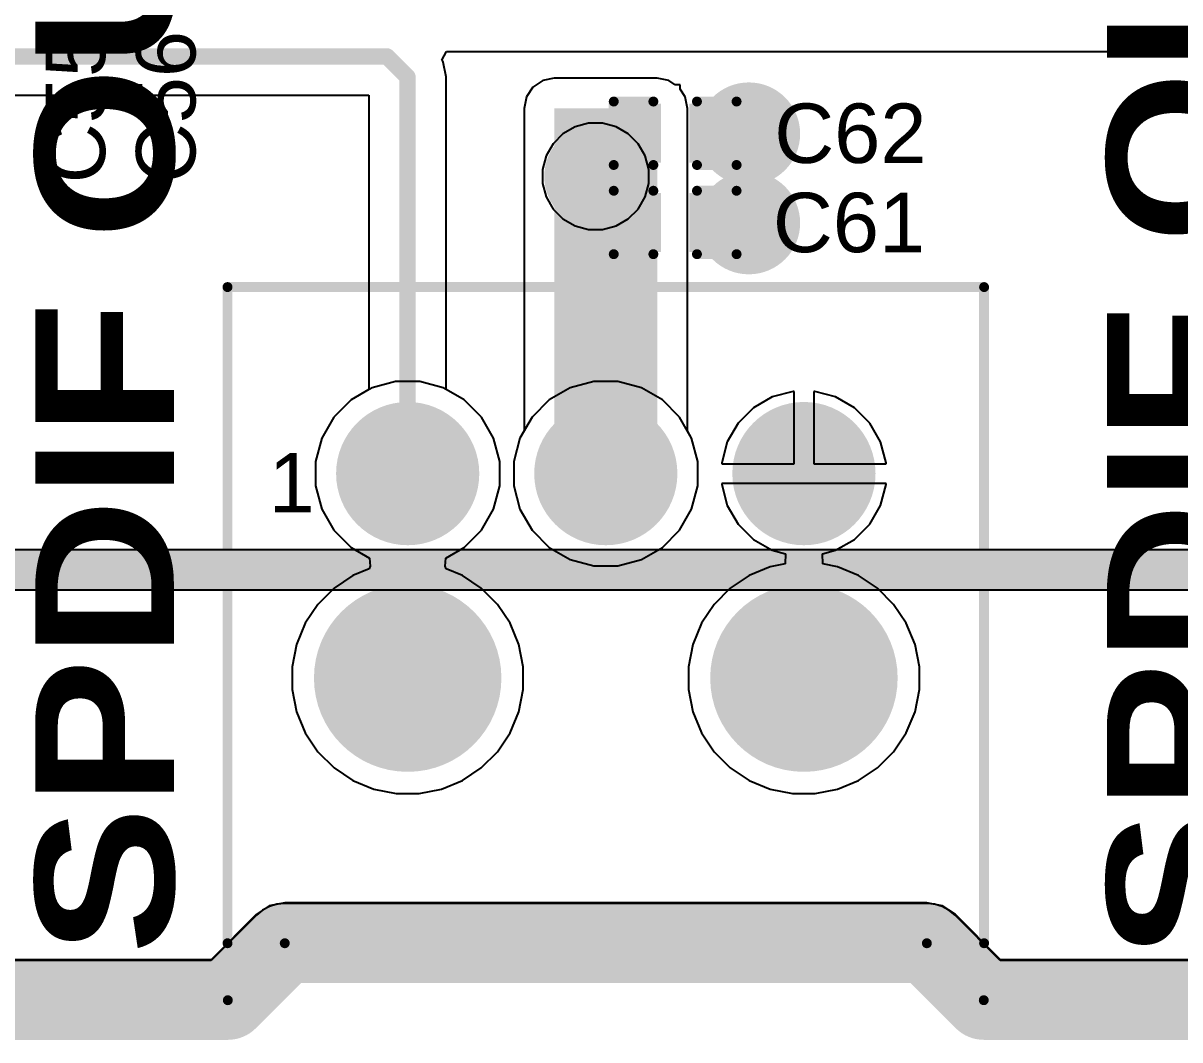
# Model space of a CAD drawing. Header units: inches. Extents: x -0.14 to 3.84, y -0.14 to 3.05.
# Drawn here: x 1.496 to 2.08, y -0.138 to 0.375 of the extents above; entities that cross this region are included whole.
import ezdxf

# ---------------------------------------------------------------- set-up
doc = ezdxf.new("R2010")
doc.units = ezdxf.units.IN
doc.header["$MEASUREMENT"] = 0
for name, color, linetype in [('Board Outline', 216, 'Continuous'), ('Bottom Layer', 5, 'Continuous'), ('Bottom Solder', 6, 'Continuous'), ('Ground Layer', 76, 'Continuous'), ('Multi-Layer', 9, 'Continuous'), ('Pad Holes', 156, 'Continuous'), ('Power Layer', 16, 'Continuous'), ('Top Layer', 1, 'Continuous'), ('Top Overlay', 2, 'Continuous'), ('Top Paste', 8, 'Continuous'), ('Top Solder', 216, 'Continuous'), ('Via Holes', 16, 'Continuous')]:
    doc.layers.add(name, color=color, linetype=linetype)
doc.styles.add('Arial', font='', dxfattribs={"height": 0.2})
doc.styles.add('Arial Black_Bold', font='', dxfattribs={"height": 0.2})
doc.styles.get('Arial').set_extended_font_data('Arial')
doc.styles.get('Arial Black_Bold').set_extended_font_data('Arial Black', bold=True)

# ---------------------------------------------------------------- blocks, each defined once
blk = doc.blocks.new('PLT133_T10W_24')
at = {"layer": 'Bottom Layer'}
h = blk.add_hatch(color=5, dxfattribs=at)
edge = h.paths.add_edge_path()
edge.add_arc((-0.1, 0.05157), 0.04331, 0, 360)
h = blk.add_hatch(color=5, dxfattribs=at)
edge = h.paths.add_edge_path()
edge.add_arc((0.1, 0.05157), 0.04331, 0, 360)
h = blk.add_hatch(color=5, dxfattribs=at)
edge = h.paths.add_edge_path()
edge.add_arc((-0.1, -0.05158), 0.0315, 0, 360)
h = blk.add_hatch(color=5, dxfattribs=at)
edge = h.paths.add_edge_path()
edge.add_arc((0, -0.05158), 0.0315, 0, 360)
h = blk.add_hatch(color=5, dxfattribs=at)
edge = h.paths.add_edge_path()
edge.add_arc((0.1, -0.05158), 0.0315, 0, 360)
at = {"layer": 'Bottom Solder'}
h = blk.add_hatch(color=6, dxfattribs=at)
edge = h.paths.add_edge_path()
edge.add_arc((-0.1, 0.05157), 0.04731, 0, 360)
h = blk.add_hatch(color=6, dxfattribs=at)
edge = h.paths.add_edge_path()
edge.add_arc((0.1, 0.05157), 0.04731, 0, 360)
h = blk.add_hatch(color=6, dxfattribs=at)
edge = h.paths.add_edge_path()
edge.add_arc((-0.1, -0.05158), 0.0355, 0, 360)
h = blk.add_hatch(color=6, dxfattribs=at)
edge = h.paths.add_edge_path()
edge.add_arc((0, -0.05158), 0.0355, 0, 360)
h = blk.add_hatch(color=6, dxfattribs=at)
edge = h.paths.add_edge_path()
edge.add_arc((0.1, -0.05158), 0.0355, 0, 360)
at = {"layer": 'Ground Layer'}
h = blk.add_hatch(color=76, dxfattribs=at)
edge = h.paths.add_edge_path()
edge.add_arc((-0.1, 0.05157), 0.04205, 0, 360)
h = blk.add_hatch(color=76, dxfattribs=at)
edge = h.paths.add_edge_path()
edge.add_arc((0.1, 0.05157), 0.04205, 0, 360)
h = blk.add_hatch(color=76, dxfattribs=at)
edge = h.paths.add_edge_path()
edge.add_arc((0, -0.05158), 0.03614, 0, 360)
h = blk.add_hatch(color=76, dxfattribs=at)
edge = h.paths.add_edge_path()
edge.add_arc((0.1, -0.05158), 0.03614, 0, 360)
at = {"layer": 'Multi-Layer'}
h = blk.add_hatch(color=9, dxfattribs=at)
edge = h.paths.add_edge_path()
edge.add_arc((-0.1, 0.05157), 0.04331, 0, 360)
h = blk.add_hatch(color=9, dxfattribs=at)
edge = h.paths.add_edge_path()
edge.add_arc((0.1, 0.05157), 0.04331, 0, 360)
h = blk.add_hatch(color=9, dxfattribs=at)
edge = h.paths.add_edge_path()
edge.add_arc((-0.1, -0.05158), 0.0315, 0, 360)
h = blk.add_hatch(color=9, dxfattribs=at)
edge = h.paths.add_edge_path()
edge.add_arc((0, -0.05158), 0.0315, 0, 360)
h = blk.add_hatch(color=9, dxfattribs=at)
edge = h.paths.add_edge_path()
edge.add_arc((0.1, -0.05158), 0.0315, 0, 360)
at = {"layer": 'Pad Holes'}
h = blk.add_hatch(color=7, dxfattribs=at)
edge = h.paths.add_edge_path()
edge.add_arc((-0.1, 0.05157), 0.02205, 0, 360)
h = blk.add_hatch(color=7, dxfattribs=at)
edge = h.paths.add_edge_path()
edge.add_arc((0.1, 0.05157), 0.02205, 0, 360)
h = blk.add_hatch(color=7, dxfattribs=at)
edge = h.paths.add_edge_path()
edge.add_arc((-0.1, -0.05158), 0.01614, 0, 360)
h = blk.add_hatch(color=7, dxfattribs=at)
edge = h.paths.add_edge_path()
edge.add_arc((0, -0.05158), 0.01614, 0, 360)
h = blk.add_hatch(color=7, dxfattribs=at)
edge = h.paths.add_edge_path()
edge.add_arc((0.1, -0.05158), 0.01614, 0, 360)
at = {"layer": 'Power Layer'}
h = blk.add_hatch(color=16, dxfattribs=at)
edge = h.paths.add_edge_path()
edge.add_arc((-0.1, 0.05157), 0.04205, 0, 360)
h = blk.add_hatch(color=16, dxfattribs=at)
edge = h.paths.add_edge_path()
edge.add_arc((0.1, 0.05157), 0.04205, 0, 360)
h = blk.add_hatch(color=16, dxfattribs=at)
edge = h.paths.add_edge_path()
edge.add_arc((-0.1, -0.05158), 0.03614, 0, 360)
h = blk.add_hatch(color=16, dxfattribs=at)
edge = h.paths.add_edge_path()
edge.add_arc((0.1, -0.05158), 0.03614, 0, 360)
at = {"layer": 'Top Layer'}
h = blk.add_hatch(color=1, dxfattribs=at)
edge = h.paths.add_edge_path()
edge.add_arc((-0.1, 0.05157), 0.04331, 0, 360)
h = blk.add_hatch(color=1, dxfattribs=at)
edge = h.paths.add_edge_path()
edge.add_arc((0.1, 0.05157), 0.04331, 0, 360)
h = blk.add_hatch(color=1, dxfattribs=at)
edge = h.paths.add_edge_path()
edge.add_arc((-0.1, -0.05158), 0.0315, 0, 360)
h = blk.add_hatch(color=1, dxfattribs=at)
edge = h.paths.add_edge_path()
edge.add_arc((0, -0.05158), 0.0315, 0, 360)
h = blk.add_hatch(color=1, dxfattribs=at)
edge = h.paths.add_edge_path()
edge.add_arc((0.1, -0.05158), 0.0315, 0, 360)
at = {"layer": 'Top Solder'}
h = blk.add_hatch(color=216, dxfattribs=at)
edge = h.paths.add_edge_path()
edge.add_arc((-0.1, 0.05157), 0.04731, 0, 360)
h = blk.add_hatch(color=216, dxfattribs=at)
edge = h.paths.add_edge_path()
edge.add_arc((0.1, 0.05157), 0.04731, 0, 360)
h = blk.add_hatch(color=216, dxfattribs=at)
edge = h.paths.add_edge_path()
edge.add_arc((-0.1, -0.05158), 0.0355, 0, 360)
h = blk.add_hatch(color=216, dxfattribs=at)
edge = h.paths.add_edge_path()
edge.add_arc((0, -0.05158), 0.0355, 0, 360)
h = blk.add_hatch(color=216, dxfattribs=at)
edge = h.paths.add_edge_path()
edge.add_arc((0.1, -0.05158), 0.0355, 0, 360)
at = {"layer": 'Top Overlay'}
for points in [[(0.19094, 0.18535, 0.005, 0.005, 0), (-0.19094, 0.18535, 0.005, 0.005, 0)], [(-0.19094, 0.18535, 0.005, 0.005, 0), (-0.19094, -0.14567, 0.005, 0.005, 0)], [(0.19094, 0.18535, 0.005, 0.005, 0), (0.19094, -0.14567, 0.005, 0.005, 0)], [(0.19094, -0.14567, 0.005, 0.005, 0), (-0.19094, -0.14567, 0.005, 0.005, 0)]]:
    blk.add_lwpolyline(points, format="xyseb", dxfattribs=at)
for points in [[(-0.19219, 0.18535, 0.0025, 0.0025, 1), (-0.18969, 0.18535, 0.0025, 0.0025, 1)], [(-0.19219, 0.18535, 0.0025, 0.0025, 1), (-0.18969, 0.18535, 0.0025, 0.0025, 1)], [(0.18969, 0.18535, 0.0025, 0.0025, 1), (0.19219, 0.18535, 0.0025, 0.0025, 1)], [(0.18969, 0.18535, 0.0025, 0.0025, 1), (0.19219, 0.18535, 0.0025, 0.0025, 1)], [(-0.19219, -0.14567, 0.0025, 0.0025, 1), (-0.18969, -0.14567, 0.0025, 0.0025, 1)], [(-0.19219, -0.14567, 0.0025, 0.0025, 1), (-0.18969, -0.14567, 0.0025, 0.0025, 1)], [(0.18969, -0.14567, 0.0025, 0.0025, 1), (0.19219, -0.14567, 0.0025, 0.0025, 1)], [(0.18969, -0.14567, 0.0025, 0.0025, 1), (0.19219, -0.14567, 0.0025, 0.0025, 1)]]:
    blk.add_lwpolyline(points, format="xyseb", close=True, dxfattribs=at)
at = {"layer": 'Top Overlay', "style": 'Arial'}
blk.add_text('1', height=0.03, rotation=180, dxfattribs=at).set_placement((0.17021, -0.03199))
blk = doc.blocks.new('C___0402_104')
at = {"layer": 'Top Layer'}
for points in [[(-0.0275, -0.0125), (-0.0275, 0.0125), (-0.0095, 0.0125), (-0.0095, -0.0125)], [(0.0095, -0.0125), (0.0095, 0.0125), (0.0275, 0.0125), (0.0275, -0.0125)]]:
    blk.add_hatch(color=1, dxfattribs=at).paths.add_polyline_path(points)
at = {"layer": 'Top Paste'}
for points in [[(-0.0275, -0.0125), (-0.0275, 0.0125), (-0.0095, 0.0125), (-0.0095, -0.0125)], [(0.0095, -0.0125), (0.0095, 0.0125), (0.0275, 0.0125), (0.0275, -0.0125)]]:
    blk.add_hatch(color=8, dxfattribs=at).paths.add_polyline_path(points)
at = {"layer": 'Top Solder'}
for points in [[(-0.02986, -0.01486), (-0.02986, 0.01486), (-0.00714, 0.01486), (-0.00714, -0.01486)], [(0.00714, -0.01486), (0.00714, 0.01486), (0.02986, 0.01486), (0.02986, -0.01486)]]:
    blk.add_hatch(color=216, dxfattribs=at).paths.add_polyline_path(points)
at = {"layer": 'Top Overlay'}
for points in [[(-0.011, 0.016, 0.005, 0.005, 0), (-0.031, 0.016, 0.005, 0.005, 0)], [(-0.031, 0.016, 0.005, 0.005, 0), (-0.031, -0.016, 0.005, 0.005, 0)], [(0.031, 0.016, 0.005, 0.005, 0), (0.011, 0.016, 0.005, 0.005, 0)], [(0.031, 0.016, 0.005, 0.005, 0), (0.031, -0.016, 0.005, 0.005, 0)], [(-0.011, -0.016, 0.005, 0.005, 0), (-0.031, -0.016, 0.005, 0.005, 0)], [(0.031, -0.016, 0.005, 0.005, 0), (0.011, -0.016, 0.005, 0.005, 0)]]:
    blk.add_lwpolyline(points, format="xyseb", dxfattribs=at)
for points in [[(-0.03225, 0.016, 0.0025, 0.0025, 1), (-0.02975, 0.016, 0.0025, 0.0025, 1)], [(-0.03225, 0.016, 0.0025, 0.0025, 1), (-0.02975, 0.016, 0.0025, 0.0025, 1)], [(-0.01225, 0.016, 0.0025, 0.0025, 1), (-0.00975, 0.016, 0.0025, 0.0025, 1)], [(0.00975, 0.016, 0.0025, 0.0025, 1), (0.01225, 0.016, 0.0025, 0.0025, 1)], [(0.02975, 0.016, 0.0025, 0.0025, 1), (0.03225, 0.016, 0.0025, 0.0025, 1)], [(0.02975, 0.016, 0.0025, 0.0025, 1), (0.03225, 0.016, 0.0025, 0.0025, 1)], [(-0.03225, -0.016, 0.0025, 0.0025, 1), (-0.02975, -0.016, 0.0025, 0.0025, 1)], [(-0.03225, -0.016, 0.0025, 0.0025, 1), (-0.02975, -0.016, 0.0025, 0.0025, 1)], [(-0.01225, -0.016, 0.0025, 0.0025, 1), (-0.00975, -0.016, 0.0025, 0.0025, 1)], [(0.00975, -0.016, 0.0025, 0.0025, 1), (0.01225, -0.016, 0.0025, 0.0025, 1)], [(0.02975, -0.016, 0.0025, 0.0025, 1), (0.03225, -0.016, 0.0025, 0.0025, 1)], [(0.02975, -0.016, 0.0025, 0.0025, 1), (0.03225, -0.016, 0.0025, 0.0025, 1)]]:
    blk.add_lwpolyline(points, format="xyseb", close=True, dxfattribs=at)
blk = doc.blocks.new('C___0402_105')
at = {"layer": 'Top Layer'}
for points in [[(-0.0275, -0.0125), (-0.0275, 0.0125), (-0.0095, 0.0125), (-0.0095, -0.0125)], [(0.0095, -0.0125), (0.0095, 0.0125), (0.0275, 0.0125), (0.0275, -0.0125)]]:
    blk.add_hatch(color=1, dxfattribs=at).paths.add_polyline_path(points)
at = {"layer": 'Top Paste'}
for points in [[(-0.0275, -0.0125), (-0.0275, 0.0125), (-0.0095, 0.0125), (-0.0095, -0.0125)], [(0.0095, -0.0125), (0.0095, 0.0125), (0.0275, 0.0125), (0.0275, -0.0125)]]:
    blk.add_hatch(color=8, dxfattribs=at).paths.add_polyline_path(points)
at = {"layer": 'Top Solder'}
for points in [[(-0.02986, -0.01486), (-0.02986, 0.01486), (-0.00714, 0.01486), (-0.00714, -0.01486)], [(0.00714, -0.01486), (0.00714, 0.01486), (0.02986, 0.01486), (0.02986, -0.01486)]]:
    blk.add_hatch(color=216, dxfattribs=at).paths.add_polyline_path(points)
at = {"layer": 'Top Overlay'}
for points in [[(-0.011, 0.016, 0.005, 0.005, 0), (-0.031, 0.016, 0.005, 0.005, 0)], [(-0.031, 0.016, 0.005, 0.005, 0), (-0.031, -0.016, 0.005, 0.005, 0)], [(0.031, 0.016, 0.005, 0.005, 0), (0.011, 0.016, 0.005, 0.005, 0)], [(0.031, 0.016, 0.005, 0.005, 0), (0.031, -0.016, 0.005, 0.005, 0)], [(-0.011, -0.016, 0.005, 0.005, 0), (-0.031, -0.016, 0.005, 0.005, 0)], [(0.031, -0.016, 0.005, 0.005, 0), (0.011, -0.016, 0.005, 0.005, 0)]]:
    blk.add_lwpolyline(points, format="xyseb", dxfattribs=at)
for points in [[(-0.03225, 0.016, 0.0025, 0.0025, 1), (-0.02975, 0.016, 0.0025, 0.0025, 1)], [(-0.03225, 0.016, 0.0025, 0.0025, 1), (-0.02975, 0.016, 0.0025, 0.0025, 1)], [(-0.01225, 0.016, 0.0025, 0.0025, 1), (-0.00975, 0.016, 0.0025, 0.0025, 1)], [(0.00975, 0.016, 0.0025, 0.0025, 1), (0.01225, 0.016, 0.0025, 0.0025, 1)], [(0.02975, 0.016, 0.0025, 0.0025, 1), (0.03225, 0.016, 0.0025, 0.0025, 1)], [(0.02975, 0.016, 0.0025, 0.0025, 1), (0.03225, 0.016, 0.0025, 0.0025, 1)], [(-0.03225, -0.016, 0.0025, 0.0025, 1), (-0.02975, -0.016, 0.0025, 0.0025, 1)], [(-0.03225, -0.016, 0.0025, 0.0025, 1), (-0.02975, -0.016, 0.0025, 0.0025, 1)], [(-0.01225, -0.016, 0.0025, 0.0025, 1), (-0.00975, -0.016, 0.0025, 0.0025, 1)], [(0.00975, -0.016, 0.0025, 0.0025, 1), (0.01225, -0.016, 0.0025, 0.0025, 1)], [(0.02975, -0.016, 0.0025, 0.0025, 1), (0.03225, -0.016, 0.0025, 0.0025, 1)], [(0.02975, -0.016, 0.0025, 0.0025, 1), (0.03225, -0.016, 0.0025, 0.0025, 1)]]:
    blk.add_lwpolyline(points, format="xyseb", close=True, dxfattribs=at)

msp = doc.modelspace()

# ---------------------------------------------------------------- hatches: boundary and pattern name
at = {"layer": 'Bottom Layer'}
h = msp.add_hatch(color=5, dxfattribs=at)
edge = h.paths.add_edge_path()
edge.add_arc((1.8623, 0.319), 0.01181, 0, 360)
h = msp.add_hatch(color=5, dxfattribs=at)
edge = h.paths.add_edge_path()
edge.add_arc((1.78496, 0.2975), 0.01181, 0, 360)
h = msp.add_hatch(color=5, dxfattribs=at)
edge = h.paths.add_edge_path()
edge.add_arc((1.8623, 0.274), 0.01181, 0, 360)
at = {"layer": 'Bottom Solder'}
h = msp.add_hatch(color=6, dxfattribs=at)
edge = h.paths.add_edge_path()
edge.add_arc((1.8623, 0.319), 0.01581, 0, 360)
h = msp.add_hatch(color=6, dxfattribs=at)
edge = h.paths.add_edge_path()
edge.add_arc((1.78496, 0.2975), 0.01581, 0, 360)
h = msp.add_hatch(color=6, dxfattribs=at)
edge = h.paths.add_edge_path()
edge.add_arc((1.8623, 0.274), 0.01581, 0, 360)
at = {"layer": 'Ground Layer'}
h = msp.add_hatch(color=76, dxfattribs=at)
edge = h.paths.add_edge_path()
edge.add_arc((1.78496, 0.2975), 0.02591, 0, 360)
at = {"layer": 'Power Layer'}
h = msp.add_hatch(color=16, dxfattribs=at)
edge = h.paths.add_edge_path()
edge.add_arc((1.8623, 0.319), 0.02591, 0, 360)
h = msp.add_hatch(color=16, dxfattribs=at)
edge = h.paths.add_edge_path()
edge.add_arc((1.8623, 0.274), 0.02591, 0, 360)
at = {"layer": 'Top Layer'}
for points in [[(1.76413, 0.14755), (1.8161, 0.14755), (1.8161, 0.33175), (1.76413, 0.33175)], [(1.8623, 0.30718), (1.8623, 0.33079), (1.83506, 0.33079), (1.83506, 0.30718)], [(1.8623, 0.26218), (1.8623, 0.28579), (1.83506, 0.28579), (1.83506, 0.26218)]]:
    msp.add_hatch(color=1, dxfattribs=at).paths.add_polyline_path(points)
h = msp.add_hatch(color=1, dxfattribs=at)
edge = h.paths.add_edge_path()
edge.add_arc((1.8623, 0.319), 0.01181, 0, 360)
h = msp.add_hatch(color=1, dxfattribs=at)
edge = h.paths.add_edge_path()
edge.add_arc((1.78496, 0.2975), 0.01181, 0, 360)
h = msp.add_hatch(color=1, dxfattribs=at)
edge = h.paths.add_edge_path()
edge.add_arc((1.8623, 0.274), 0.01181, 0, 360)
at = {"layer": 'Top Solder'}
h = msp.add_hatch(color=216, dxfattribs=at)
edge = h.paths.add_edge_path()
edge.add_arc((1.8623, 0.319), 0.01581, 0, 360)
h = msp.add_hatch(color=216, dxfattribs=at)
edge = h.paths.add_edge_path()
edge.add_arc((1.78496, 0.2975), 0.01581, 0, 360)
h = msp.add_hatch(color=216, dxfattribs=at)
edge = h.paths.add_edge_path()
edge.add_arc((1.8623, 0.274), 0.01581, 0, 360)
at = {"layer": 'Via Holes'}
h = msp.add_hatch(color=7, dxfattribs=at)
edge = h.paths.add_edge_path()
edge.add_arc((1.8623, 0.319), 0.00591, 0, 360)
h = msp.add_hatch(color=7, dxfattribs=at)
edge = h.paths.add_edge_path()
edge.add_arc((1.78496, 0.2975), 0.00591, 0, 360)
h = msp.add_hatch(color=7, dxfattribs=at)
edge = h.paths.add_edge_path()
edge.add_arc((1.8623, 0.274), 0.00591, 0, 360)

# ---------------------------------------------------------------- linework, layer by layer
at = {"layer": 'Board Outline'}
for points in [[(1.59933, -0.11811, 0.005, 0.005, 0), (1.62807, -0.08938, 0.005, 0.005, 0)], [(1.62807, -0.08938, 0.005, 0.005, 0), (1.95217, -0.08938, 0.005, 0.005, 0)], [(1.95217, -0.08938, 0.005, 0.005, 0), (1.9809, -0.11811, 0.005, 0.005, 0)], [(1.43996, -0.11812, 0.005, 0.005, 0), (1.59933, -0.11812, 0.005, 0.005, 0)], [(1.9809, -0.11811, 0.005, 0.005, 0), (2.14027, -0.11811, 0.005, 0.005, 0)]]:
    msp.add_lwpolyline(points, format="xyseb", dxfattribs=at)
for points in [[(1.62682, -0.08938, 0.0025, 0.0025, 1), (1.62932, -0.08938, 0.0025, 0.0025, 1)], [(1.62682, -0.08938, 0.0025, 0.0025, 1), (1.62932, -0.08938, 0.0025, 0.0025, 1)], [(1.95092, -0.08938, 0.0025, 0.0025, 1), (1.95342, -0.08938, 0.0025, 0.0025, 1)], [(1.95092, -0.08938, 0.0025, 0.0025, 1), (1.95342, -0.08938, 0.0025, 0.0025, 1)], [(1.59808, -0.11811, 0.0025, 0.0025, 1), (1.60058, -0.11811, 0.0025, 0.0025, 1)], [(1.59808, -0.11812, 0.0025, 0.0025, 1), (1.60058, -0.11812, 0.0025, 0.0025, 1)], [(1.97965, -0.11811, 0.0025, 0.0025, 1), (1.98215, -0.11811, 0.0025, 0.0025, 1)], [(1.97965, -0.11811, 0.0025, 0.0025, 1), (1.98215, -0.11811, 0.0025, 0.0025, 1)]]:
    msp.add_lwpolyline(points, format="xyseb", close=True, dxfattribs=at)
at = {"layer": 'Bottom Layer'}
for p, q in [((1.77461, 0.32249), (1.76849, 0.31896)), ((1.78143, 0.32431), (1.77461, 0.32249)), ((1.78849, 0.32431), (1.78143, 0.32431)), ((1.7953, 0.32249), (1.78849, 0.32431)), ((1.80142, 0.31896), (1.7953, 0.32249)), ((1.76849, 0.31896), (1.7635, 0.31397)), ((1.80641, 0.31397), (1.80142, 0.31896)), ((1.7635, 0.31397), (1.75997, 0.30785)), ((1.80994, 0.30785), (1.80641, 0.31397)), ((1.75997, 0.30785), (1.75814, 0.30103)), ((1.81177, 0.30103), (1.80994, 0.30785)), ((1.75814, 0.30103), (1.75814, 0.29397)), ((1.81177, 0.29397), (1.81177, 0.30103)), ((1.75814, 0.29397), (1.75997, 0.28715)), ((1.80994, 0.28715), (1.81177, 0.29397)), ((1.75997, 0.28715), (1.7635, 0.28104)), ((1.80641, 0.28104), (1.80994, 0.28715)), ((1.7635, 0.28104), (1.76849, 0.27605)), ((1.80142, 0.27605), (1.80641, 0.28104)), ((1.76849, 0.27605), (1.77461, 0.27252)), ((1.7953, 0.27252), (1.80142, 0.27605)), ((1.77461, 0.27252), (1.78143, 0.27069)), ((1.78143, 0.27069), (1.78849, 0.27069)), ((1.78849, 0.27069), (1.7953, 0.27252)), ((1.684, 0.19405), (1.67217, 0.19088)), ((1.69624, 0.19405), (1.684, 0.19405)), ((1.70807, 0.19088), (1.69624, 0.19405)), ((1.784, 0.19405), (1.77217, 0.19088)), ((1.79624, 0.19405), (1.784, 0.19405)), ((1.80807, 0.19088), (1.79624, 0.19405)), ((1.67217, 0.19088), (1.66157, 0.18476)), ((1.71867, 0.18476), (1.70807, 0.19088)), ((1.77217, 0.19088), (1.76157, 0.18476)), ((1.81867, 0.18476), (1.80807, 0.19088)), ((1.88466, 0.18905), (1.8741, 0.18622)), ((1.88512, 0.18905), (1.88466, 0.18905)), ((1.88512, 0.15255), (1.88512, 0.18905)), ((1.89558, 0.18905), (1.89512, 0.18905)), ((1.89512, 0.18905), (1.89512, 0.15255)), ((1.90614, 0.18622), (1.89558, 0.18905)), ((1.66157, 0.18476), (1.65291, 0.1761)), ((1.72732, 0.1761), (1.71867, 0.18476)), ((1.76157, 0.18476), (1.75291, 0.1761)), ((1.82732, 0.1761), (1.81867, 0.18476)), ((1.8741, 0.18622), (1.86464, 0.18076)), ((1.9156, 0.18076), (1.90614, 0.18622)), ((1.65291, 0.1761), (1.64679, 0.1655)), ((1.73345, 0.1655), (1.72732, 0.1761)), ((1.75291, 0.1761), (1.74679, 0.1655)), ((1.83345, 0.1655), (1.82732, 0.1761)), ((1.86464, 0.18076), (1.85691, 0.17303)), ((1.92332, 0.17303), (1.9156, 0.18076)), ((1.85691, 0.17303), (1.85145, 0.16357)), ((1.92879, 0.16357), (1.92332, 0.17303)), ((1.64679, 0.1655), (1.64362, 0.15367)), ((1.73661, 0.15367), (1.73345, 0.1655)), ((1.74679, 0.1655), (1.74362, 0.15367)), ((1.83661, 0.15367), (1.83345, 0.1655)), ((1.85145, 0.16357), (1.84862, 0.15302)), ((1.93161, 0.15302), (1.92879, 0.16357)), ((1.64362, 0.15367), (1.64362, 0.14143)), ((1.73661, 0.14143), (1.73661, 0.15367)), ((1.74362, 0.15367), (1.74362, 0.14143)), ((1.83661, 0.14143), (1.83661, 0.15367)), ((1.84862, 0.15302), (1.84862, 0.15255)), ((1.84862, 0.15255), (1.88512, 0.15255)), ((1.89512, 0.15255), (1.93161, 0.15255)), ((1.93161, 0.15255), (1.93161, 0.15302)), ((1.64362, 0.14143), (1.64679, 0.12961)), ((1.73345, 0.12961), (1.73661, 0.14143)), ((1.74362, 0.14143), (1.74679, 0.12961)), ((1.83345, 0.12961), (1.83661, 0.14143)), ((1.89012, 0.14255), (1.84862, 0.14255)), ((1.84862, 0.14255), (1.84862, 0.14209)), ((1.84862, 0.14209), (1.85145, 0.13154)), ((1.93161, 0.14255), (1.89012, 0.14255)), ((1.92879, 0.13154), (1.93161, 0.14209)), ((1.93161, 0.14209), (1.93161, 0.14255)), ((1.64679, 0.12961), (1.65291, 0.119)), ((1.72732, 0.119), (1.73345, 0.12961)), ((1.74679, 0.12961), (1.75291, 0.119)), ((1.82732, 0.119), (1.83345, 0.12961)), ((1.85145, 0.13154), (1.85691, 0.12207)), ((1.92332, 0.12207), (1.92879, 0.13154)), ((1.65291, 0.119), (1.66157, 0.11035)), ((1.71867, 0.11035), (1.72732, 0.119)), ((1.75291, 0.119), (1.76157, 0.11035)), ((1.81867, 0.11035), (1.82732, 0.119)), ((1.85691, 0.12207), (1.86464, 0.11435)), ((1.9156, 0.11435), (1.92332, 0.12207)), ((1.86464, 0.11435), (1.8741, 0.10889)), ((1.90614, 0.10889), (1.9156, 0.11435)), ((1.66157, 0.11035), (1.67089, 0.10496)), ((1.70934, 0.10496), (1.71867, 0.11035)), ((1.76157, 0.11035), (1.77217, 0.10423)), ((1.80807, 0.10423), (1.81867, 0.11035)), ((1.8741, 0.10889), (1.88079, 0.10709)), ((1.88079, 0.10709), (1.88062, 0.10196)), ((1.89945, 0.10709), (1.90614, 0.10889)), ((1.89962, 0.10196), (1.89945, 0.10709)), ((1.67075, 0.09949), (1.6625, 0.09607)), ((1.67116, 0.10084), (1.67075, 0.09949)), ((1.67089, 0.10496), (1.67116, 0.10084)), ((1.70908, 0.10084), (1.70934, 0.10496)), ((1.70949, 0.09949), (1.70908, 0.10084)), ((1.71774, 0.09607), (1.70949, 0.09949)), ((1.77217, 0.10423), (1.784, 0.10106)), ((1.784, 0.10106), (1.79624, 0.10106)), ((1.79624, 0.10106), (1.80807, 0.10423)), ((1.87311, 0.10047), (1.8625, 0.09607)), ((1.88062, 0.10196), (1.87311, 0.10047)), ((1.90713, 0.10047), (1.89962, 0.10196)), ((1.91774, 0.09607), (1.90713, 0.10047)), ((1.6625, 0.09607), (1.65295, 0.08969)), ((1.72729, 0.08969), (1.71774, 0.09607)), ((1.8625, 0.09607), (1.85295, 0.08969)), ((1.92729, 0.08969), (1.91774, 0.09607)), ((1.65295, 0.08969), (1.64483, 0.08157)), ((1.73541, 0.08157), (1.72729, 0.08969)), ((1.85295, 0.08969), (1.84483, 0.08157)), ((1.93541, 0.08157), (1.92729, 0.08969)), ((1.64483, 0.08157), (1.63845, 0.07202)), ((1.74179, 0.07202), (1.73541, 0.08157)), ((1.84483, 0.08157), (1.83845, 0.07202)), ((1.94179, 0.07202), (1.93541, 0.08157)), ((1.63845, 0.07202), (1.63405, 0.06141)), ((1.74619, 0.06141), (1.74179, 0.07202)), ((1.83845, 0.07202), (1.83405, 0.06141)), ((1.94619, 0.06141), (1.94179, 0.07202)), ((1.63405, 0.06141), (1.63181, 0.05015)), ((1.74843, 0.05015), (1.74619, 0.06141)), ((1.83405, 0.06141), (1.83181, 0.05015)), ((1.94843, 0.05015), (1.94619, 0.06141)), ((1.63181, 0.05015), (1.63181, 0.03866)), ((1.74843, 0.03866), (1.74843, 0.05015)), ((1.83181, 0.05015), (1.83181, 0.03866)), ((1.94843, 0.03866), (1.94843, 0.05015)), ((1.63181, 0.03866), (1.63405, 0.0274)), ((1.74619, 0.0274), (1.74843, 0.03866)), ((1.83181, 0.03866), (1.83405, 0.0274)), ((1.94619, 0.0274), (1.94843, 0.03866)), ((1.63405, 0.0274), (1.63845, 0.01678)), ((1.74179, 0.01678), (1.74619, 0.0274)), ((1.83405, 0.0274), (1.83845, 0.01678)), ((1.94179, 0.01678), (1.94619, 0.0274)), ((1.63845, 0.01678), (1.64483, 0.00723)), ((1.73541, 0.00723), (1.74179, 0.01678)), ((1.83845, 0.01678), (1.84483, 0.00723)), ((1.93541, 0.00723), (1.94179, 0.01678)), ((1.64483, 0.00723), (1.65295, -0.00089)), ((1.72729, -0.00089), (1.73541, 0.00723)), ((1.84483, 0.00723), (1.85295, -0.00089)), ((1.92729, -0.00089), (1.93541, 0.00723)), ((1.65295, -0.00089), (1.6625, -0.00727)), ((1.71774, -0.00727), (1.72729, -0.00089)), ((1.85295, -0.00089), (1.8625, -0.00727)), ((1.91774, -0.00727), (1.92729, -0.00089)), ((1.6625, -0.00727), (1.67311, -0.01166)), ((1.67311, -0.01166), (1.68438, -0.0139)), ((1.69586, -0.0139), (1.70713, -0.01166)), ((1.70713, -0.01166), (1.71774, -0.00727)), ((1.8625, -0.00727), (1.87311, -0.01166)), ((1.87311, -0.01166), (1.88438, -0.0139)), ((1.89586, -0.0139), (1.90713, -0.01166)), ((1.90713, -0.01166), (1.91774, -0.00727)), ((1.68438, -0.0139), (1.69586, -0.0139)), ((1.88438, -0.0139), (1.89586, -0.0139)), ((1.62807, -0.06899), (1.62026, -0.07054)), ((1.95217, -0.06899), (1.62807, -0.06899)), ((1.62807, -0.06899), (1.62807, -0.06899)), ((1.95997, -0.07054), (1.95217, -0.06899)), ((1.61365, -0.07496), (1.59088, -0.09773)), ((1.62026, -0.07054), (1.61365, -0.07496)), ((1.61365, -0.07496), (1.61365, -0.07496)), ((1.96659, -0.07496), (1.95997, -0.07054)), ((1.98935, -0.09772), (1.96659, -0.07496)), ((1.59088, -0.09773), (1.44841, -0.09773)), ((2.13183, -0.09772), (1.98935, -0.09772))]:
    msp.add_line(p, q, dxfattribs=at)
at = {"layer": 'Ground Layer'}
for p, q in [((1.62415, -0.06967), (1.62038, -0.07081)), ((1.62807, -0.06928), (1.62415, -0.06967)), ((1.95217, -0.06928), (1.62807, -0.06928)), ((1.62807, -0.06928), (1.62807, -0.06928)), ((1.95609, -0.06967), (1.95217, -0.06928)), ((1.95986, -0.07081), (1.95609, -0.06967)), ((1.61386, -0.07517), (1.591, -0.09802)), ((1.6169, -0.07267), (1.61386, -0.07517)), ((1.62038, -0.07081), (1.6169, -0.07267)), ((1.96334, -0.07267), (1.95986, -0.07081)), ((1.96638, -0.07517), (1.96334, -0.07267)), ((1.98923, -0.09801), (1.96638, -0.07517)), ((1.591, -0.09802), (1.44828, -0.09802)), ((2.13195, -0.09801), (1.98923, -0.09801))]:
    msp.add_line(p, q, dxfattribs=at)
for points in [[(1.59933, -0.11812, 0.04, 0.04, 0), (1.62807, -0.08938, 0.04, 0.04, 0)], [(1.62807, -0.08938, 0.04, 0.04, 0), (1.95217, -0.08938, 0.04, 0.04, 0)], [(1.95217, -0.08938, 0.04, 0.04, 0), (1.9809, -0.11811, 0.04, 0.04, 0)], [(1.43996, -0.11812, 0.04, 0.04, 0), (1.59933, -0.11812, 0.04, 0.04, 0)], [(1.9809, -0.11811, 0.04, 0.04, 0), (2.14027, -0.11811, 0.04, 0.04, 0)]]:
    msp.add_lwpolyline(points, format="xyseb", dxfattribs=at)
for points in [[(1.61807, -0.08938, 0.02, 0.02, 1), (1.63807, -0.08938, 0.02, 0.02, 1)], [(1.61807, -0.08938, 0.02, 0.02, 1), (1.63807, -0.08938, 0.02, 0.02, 1)], [(1.94217, -0.08938, 0.02, 0.02, 1), (1.96217, -0.08938, 0.02, 0.02, 1)], [(1.94217, -0.08938, 0.02, 0.02, 1), (1.96217, -0.08938, 0.02, 0.02, 1)], [(1.58933, -0.11812, 0.02, 0.02, 1), (1.60933, -0.11812, 0.02, 0.02, 1)], [(1.58933, -0.11812, 0.02, 0.02, 1), (1.60933, -0.11812, 0.02, 0.02, 1)], [(1.9709, -0.11811, 0.02, 0.02, 1), (1.9909, -0.11811, 0.02, 0.02, 1)], [(1.9709, -0.11811, 0.02, 0.02, 1), (1.9909, -0.11811, 0.02, 0.02, 1)]]:
    msp.add_lwpolyline(points, format="xyseb", close=True, dxfattribs=at)
at = {"layer": 'Power Layer'}
for p, q in [((3.02282, 0.10909), (0.67606, 0.10909)), ((0.67188, 0.08891), (3.027, 0.08891)), ((1.62415, -0.06967), (1.62038, -0.07081)), ((1.62807, -0.06928), (1.62415, -0.06967)), ((1.95217, -0.06928), (1.62807, -0.06928)), ((1.62807, -0.06928), (1.62807, -0.06928)), ((1.95609, -0.06967), (1.95217, -0.06928)), ((1.95986, -0.07081), (1.95609, -0.06967)), ((1.61386, -0.07517), (1.591, -0.09802)), ((1.6169, -0.07267), (1.61386, -0.07517)), ((1.62038, -0.07081), (1.6169, -0.07267)), ((1.96334, -0.07267), (1.95986, -0.07081)), ((1.96638, -0.07517), (1.96334, -0.07267)), ((1.98923, -0.09801), (1.96638, -0.07517)), ((1.591, -0.09802), (1.44828, -0.09802)), ((2.13195, -0.09801), (1.98923, -0.09801))]:
    msp.add_line(p, q, dxfattribs=at)
for points in [[(0.67188, 0.099, 0.02, 0.02, 0), (3.027, 0.099, 0.02, 0.02, 0)], [(1.59933, -0.11812, 0.04, 0.04, 0), (1.62807, -0.08938, 0.04, 0.04, 0)], [(1.62807, -0.08938, 0.04, 0.04, 0), (1.95217, -0.08938, 0.04, 0.04, 0)], [(1.95217, -0.08938, 0.04, 0.04, 0), (1.9809, -0.11811, 0.04, 0.04, 0)], [(1.43996, -0.11812, 0.04, 0.04, 0), (1.59933, -0.11812, 0.04, 0.04, 0)], [(1.9809, -0.11811, 0.04, 0.04, 0), (2.14027, -0.11811, 0.04, 0.04, 0)]]:
    msp.add_lwpolyline(points, format="xyseb", dxfattribs=at)
for points in [[(1.61807, -0.08938, 0.02, 0.02, 1), (1.63807, -0.08938, 0.02, 0.02, 1)], [(1.61807, -0.08938, 0.02, 0.02, 1), (1.63807, -0.08938, 0.02, 0.02, 1)], [(1.94217, -0.08938, 0.02, 0.02, 1), (1.96217, -0.08938, 0.02, 0.02, 1)], [(1.94217, -0.08938, 0.02, 0.02, 1), (1.96217, -0.08938, 0.02, 0.02, 1)], [(1.58933, -0.11812, 0.02, 0.02, 1), (1.60933, -0.11812, 0.02, 0.02, 1)], [(1.58933, -0.11812, 0.02, 0.02, 1), (1.60933, -0.11812, 0.02, 0.02, 1)], [(1.9709, -0.11811, 0.02, 0.02, 1), (1.9909, -0.11811, 0.02, 0.02, 1)], [(1.9709, -0.11811, 0.02, 0.02, 1), (1.9909, -0.11811, 0.02, 0.02, 1)]]:
    msp.add_lwpolyline(points, format="xyseb", close=True, dxfattribs=at)
at = {"layer": 'Top Layer'}
for p, q in [((1.7074, 0.35607), (1.70975, 0.36048)), ((1.70975, 0.36048), (2.19909, 0.36048)), ((1.70803, 0.35512), (1.7074, 0.35607)), ((1.70952, 0.34765), (1.70803, 0.35512)), ((1.70952, 0.19004), (1.70952, 0.34765)), ((1.75828, 0.34588), (1.75332, 0.34257)), ((1.76413, 0.34705), (1.75828, 0.34588)), ((1.8161, 0.34705), (1.76413, 0.34705)), ((1.82196, 0.34588), (1.8161, 0.34705)), ((1.82514, 0.34375), (1.82196, 0.34588)), ((1.75332, 0.34257), (1.75001, 0.33761)), ((1.82763, 0.34375), (1.82514, 0.34375)), ((1.82763, 0.3415), (1.82763, 0.34375)), ((1.83023, 0.33761), (1.82763, 0.3415)), ((1.33297, 0.33848), (1.67048, 0.33848)), ((1.67048, 0.33848), (1.67048, 0.18991)), ((1.75001, 0.33761), (1.74884, 0.33175)), ((1.8314, 0.33175), (1.83023, 0.33761)), ((1.74884, 0.33175), (1.74884, 0.16905)), ((1.8314, 0.16905), (1.8314, 0.33175)), ((1.67048, 0.18991), (1.66157, 0.18476)), ((1.71867, 0.18476), (1.70952, 0.19004)), ((1.88466, 0.18905), (1.8741, 0.18622)), ((1.88512, 0.18905), (1.88466, 0.18905)), ((1.88512, 0.15255), (1.88512, 0.18905)), ((1.89558, 0.18905), (1.89512, 0.18905)), ((1.89512, 0.18905), (1.89512, 0.15255)), ((1.90614, 0.18622), (1.89558, 0.18905)), ((1.66157, 0.18476), (1.65291, 0.1761)), ((1.72732, 0.1761), (1.71867, 0.18476)), ((1.8741, 0.18622), (1.86464, 0.18076)), ((1.9156, 0.18076), (1.90614, 0.18622)), ((1.65291, 0.1761), (1.64679, 0.1655)), ((1.73345, 0.1655), (1.72732, 0.1761)), ((1.86464, 0.18076), (1.85691, 0.17303)), ((1.92332, 0.17303), (1.9156, 0.18076)), ((1.85691, 0.17303), (1.85145, 0.16357)), ((1.92879, 0.16357), (1.92332, 0.17303)), ((1.64679, 0.1655), (1.64362, 0.15367)), ((1.73661, 0.15367), (1.73345, 0.1655)), ((1.74679, 0.1655), (1.74362, 0.15367)), ((1.74884, 0.16905), (1.74679, 0.1655)), ((1.83345, 0.1655), (1.8314, 0.16905)), ((1.83661, 0.15367), (1.83345, 0.1655)), ((1.85145, 0.16357), (1.84862, 0.15302)), ((1.93161, 0.15302), (1.92879, 0.16357)), ((1.64362, 0.15367), (1.64362, 0.14143)), ((1.73661, 0.14143), (1.73661, 0.15367)), ((1.74362, 0.15367), (1.74362, 0.14143)), ((1.83661, 0.14143), (1.83661, 0.15367)), ((1.84862, 0.15302), (1.84862, 0.15255)), ((1.84862, 0.15255), (1.88512, 0.15255)), ((1.89512, 0.15255), (1.93161, 0.15255)), ((1.93161, 0.15255), (1.93161, 0.15302)), ((1.64362, 0.14143), (1.64679, 0.12961)), ((1.73345, 0.12961), (1.73661, 0.14143)), ((1.74362, 0.14143), (1.74679, 0.12961)), ((1.83345, 0.12961), (1.83661, 0.14143)), ((1.89012, 0.14255), (1.84862, 0.14255)), ((1.84862, 0.14255), (1.84862, 0.14209)), ((1.84862, 0.14209), (1.85145, 0.13154)), ((1.93161, 0.14255), (1.89012, 0.14255)), ((1.92879, 0.13154), (1.93161, 0.14209)), ((1.93161, 0.14209), (1.93161, 0.14255)), ((1.64679, 0.12961), (1.65291, 0.119)), ((1.72732, 0.119), (1.73345, 0.12961)), ((1.74679, 0.12961), (1.75291, 0.119)), ((1.82732, 0.119), (1.83345, 0.12961)), ((1.85145, 0.13154), (1.85691, 0.12207)), ((1.92332, 0.12207), (1.92879, 0.13154)), ((1.65291, 0.119), (1.66157, 0.11035)), ((1.71867, 0.11035), (1.72732, 0.119)), ((1.75291, 0.119), (1.76157, 0.11035)), ((1.81867, 0.11035), (1.82732, 0.119)), ((1.85691, 0.12207), (1.86464, 0.11435)), ((1.9156, 0.11435), (1.92332, 0.12207)), ((1.86464, 0.11435), (1.8741, 0.10889)), ((1.90614, 0.10889), (1.9156, 0.11435)), ((1.66157, 0.11035), (1.67089, 0.10496)), ((1.70934, 0.10496), (1.71867, 0.11035)), ((1.76157, 0.11035), (1.77217, 0.10423)), ((1.80807, 0.10423), (1.81867, 0.11035)), ((1.8741, 0.10889), (1.88079, 0.10709)), ((1.88079, 0.10709), (1.88062, 0.10196)), ((1.89945, 0.10709), (1.90614, 0.10889)), ((1.89962, 0.10196), (1.89945, 0.10709)), ((1.67075, 0.09949), (1.6625, 0.09607)), ((1.67116, 0.10084), (1.67075, 0.09949)), ((1.67089, 0.10496), (1.67116, 0.10084)), ((1.70908, 0.10084), (1.70934, 0.10496)), ((1.70949, 0.09949), (1.70908, 0.10084)), ((1.71774, 0.09607), (1.70949, 0.09949)), ((1.77217, 0.10423), (1.784, 0.10106)), ((1.784, 0.10106), (1.79624, 0.10106)), ((1.79624, 0.10106), (1.80807, 0.10423)), ((1.87311, 0.10047), (1.8625, 0.09607)), ((1.88062, 0.10196), (1.87311, 0.10047)), ((1.90713, 0.10047), (1.89962, 0.10196)), ((1.91774, 0.09607), (1.90713, 0.10047)), ((1.6625, 0.09607), (1.65295, 0.08969)), ((1.72729, 0.08969), (1.71774, 0.09607)), ((1.8625, 0.09607), (1.85295, 0.08969)), ((1.92729, 0.08969), (1.91774, 0.09607)), ((1.65295, 0.08969), (1.64483, 0.08157)), ((1.73541, 0.08157), (1.72729, 0.08969)), ((1.85295, 0.08969), (1.84483, 0.08157)), ((1.93541, 0.08157), (1.92729, 0.08969)), ((1.64483, 0.08157), (1.63845, 0.07202)), ((1.74179, 0.07202), (1.73541, 0.08157)), ((1.84483, 0.08157), (1.83845, 0.07202)), ((1.94179, 0.07202), (1.93541, 0.08157)), ((1.63845, 0.07202), (1.63405, 0.06141)), ((1.74619, 0.06141), (1.74179, 0.07202)), ((1.83845, 0.07202), (1.83405, 0.06141)), ((1.94619, 0.06141), (1.94179, 0.07202)), ((1.63405, 0.06141), (1.63181, 0.05015)), ((1.74843, 0.05015), (1.74619, 0.06141)), ((1.83405, 0.06141), (1.83181, 0.05015)), ((1.94843, 0.05015), (1.94619, 0.06141)), ((1.63181, 0.05015), (1.63181, 0.03866)), ((1.74843, 0.03866), (1.74843, 0.05015)), ((1.83181, 0.05015), (1.83181, 0.03866)), ((1.94843, 0.03866), (1.94843, 0.05015)), ((1.63181, 0.03866), (1.63405, 0.0274)), ((1.74619, 0.0274), (1.74843, 0.03866)), ((1.83181, 0.03866), (1.83405, 0.0274)), ((1.94619, 0.0274), (1.94843, 0.03866)), ((1.63405, 0.0274), (1.63845, 0.01678)), ((1.74179, 0.01678), (1.74619, 0.0274)), ((1.83405, 0.0274), (1.83845, 0.01678)), ((1.94179, 0.01678), (1.94619, 0.0274)), ((1.63845, 0.01678), (1.64483, 0.00723)), ((1.73541, 0.00723), (1.74179, 0.01678)), ((1.83845, 0.01678), (1.84483, 0.00723)), ((1.93541, 0.00723), (1.94179, 0.01678)), ((1.64483, 0.00723), (1.65295, -0.00089)), ((1.72729, -0.00089), (1.73541, 0.00723)), ((1.84483, 0.00723), (1.85295, -0.00089)), ((1.92729, -0.00089), (1.93541, 0.00723)), ((1.65295, -0.00089), (1.6625, -0.00727)), ((1.71774, -0.00727), (1.72729, -0.00089)), ((1.85295, -0.00089), (1.8625, -0.00727)), ((1.91774, -0.00727), (1.92729, -0.00089)), ((1.6625, -0.00727), (1.67311, -0.01166)), ((1.67311, -0.01166), (1.68438, -0.0139)), ((1.69586, -0.0139), (1.70713, -0.01166)), ((1.70713, -0.01166), (1.71774, -0.00727)), ((1.8625, -0.00727), (1.87311, -0.01166)), ((1.87311, -0.01166), (1.88438, -0.0139)), ((1.89586, -0.0139), (1.90713, -0.01166)), ((1.90713, -0.01166), (1.91774, -0.00727)), ((1.68438, -0.0139), (1.69586, -0.0139)), ((1.88438, -0.0139), (1.89586, -0.0139)), ((1.62807, -0.06899), (1.62026, -0.07054)), ((1.95217, -0.06899), (1.62807, -0.06899)), ((1.62807, -0.06899), (1.62807, -0.06899)), ((1.95997, -0.07054), (1.95217, -0.06899)), ((1.61365, -0.07496), (1.59088, -0.09773)), ((1.62026, -0.07054), (1.61365, -0.07496)), ((1.61365, -0.07496), (1.61365, -0.07496)), ((1.96659, -0.07496), (1.95997, -0.07054)), ((1.98935, -0.09772), (1.96659, -0.07496)), ((1.59088, -0.09773), (1.44841, -0.09773)), ((2.13183, -0.09772), (1.98935, -0.09772))]:
    msp.add_line(p, q, dxfattribs=at)
for points in [[(1.33297, 0.358, 0.00828, 0.00828, 0), (1.67965, 0.358, 0.00828, 0.00828, 0)], [(1.67965, 0.358, 0.00828, 0.00828, 0), (1.69, 0.34765, 0.00828, 0.00828, 0)], [(1.69, 0.14755, 0.00828, 0.00828, 0), (1.69, 0.34765, 0.00828, 0.00828, 0)]]:
    msp.add_lwpolyline(points, format="xyseb", dxfattribs=at)
for points in [[(1.67758, 0.358, 0.00414, 0.00414, 1), (1.68173, 0.358, 0.00414, 0.00414, 1)], [(1.67758, 0.358, 0.00414, 0.00414, 1), (1.68173, 0.358, 0.00414, 0.00414, 1)], [(1.68793, 0.34765, 0.00414, 0.00414, 1), (1.69207, 0.34765, 0.00414, 0.00414, 1)], [(1.68793, 0.34765, 0.00414, 0.00414, 1), (1.69207, 0.34765, 0.00414, 0.00414, 1)], [(1.68793, 0.14755, 0.00414, 0.00414, 1), (1.69207, 0.14755, 0.00414, 0.00414, 1)]]:
    msp.add_lwpolyline(points, format="xyseb", close=True, dxfattribs=at)

# ---------------------------------------------------------------- block references
at = {"rotation": 180}
for name, p in [('C___0402_104', (1.82513, 0.31925)), ('C___0402_105', (1.82513, 0.27425)), ('PLT133_T10W_24', (1.79012, 0.09598))]:
    msp.add_blockref(name, p, dxfattribs=at)

# ---------------------------------------------------------------- texts
at = {"layer": 'Top Overlay'}
for s, height, style, p in [('SPDIF OUT4', 0.07, 'Arial Black_Bold', (2.11303, -0.09708)), ('SPDIF OUT3', 0.07, 'Arial Black_Bold', (1.57209, -0.09508)), ('C55', 0.03, 'Arial', (1.53742, 0.29401)), ('C56', 0.03, 'Arial', (1.583, 0.29401))]:
    msp.add_text(s, height=height, rotation=90, dxfattribs=dict(at, style=style)).set_placement(p)
at = {"layer": 'Top Overlay', "style": 'Arial'}
for s, p in [('C62', (1.87514, 0.30426)), ('C61', (1.87445, 0.25925))]:
    msp.add_text(s, height=0.03, dxfattribs=at).set_placement(p)

doc.saveas('drawing.dxf')
